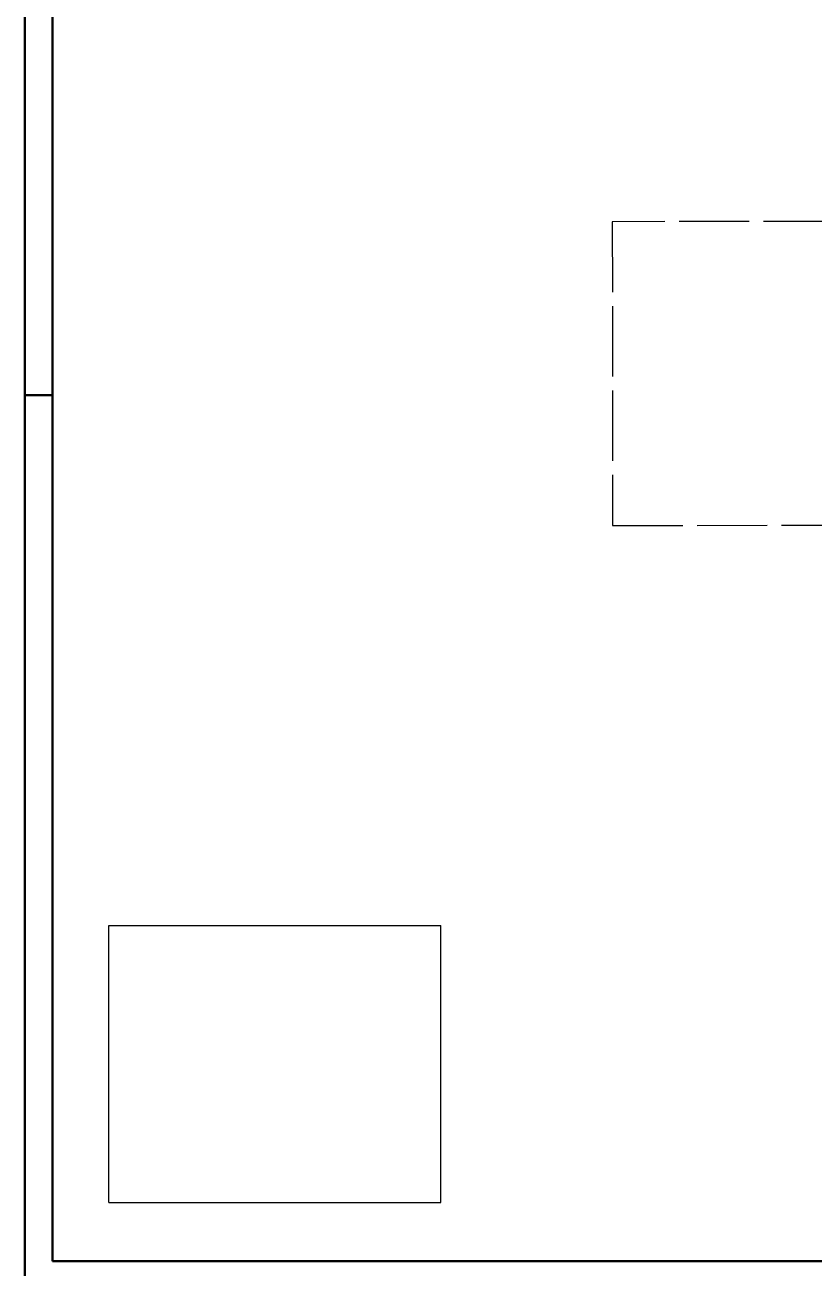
# Model space of a CAD drawing. Header units: millimetres. Extents: x 44692 to 659456, y -26273 to 96111.
# Drawn here: x 148411 to 151264, y -10402 to -5911 of the extents above; entities that cross this region are included whole.
import ezdxf

# ---------------------------------------------------------------- set-up
doc = ezdxf.new("R2010")
doc.units = ezdxf.units.MM
doc.header["$LTSCALE"] = 100
doc.linetypes.add('DASHEDX2', pattern=[3.048, 2.54, -0.508])
doc.layers.add('Area proceso', color=90, linetype='DASHEDX2')
doc.layers.add('Mesas-estantes', color=230, linetype='Continuous')
doc.layers.add('Paredes', color=7, linetype='Continuous', lineweight=50)

msp = doc.modelspace()

# ---------------------------------------------------------------- linework, layer by layer
at = {"layer": 'Area proceso'}
for p, q in [((151334.128, -6621.259), (150534.129, -6622.247)), ((150534.129, -6622.247), (150535.485, -7720.074)), ((150535.485, -7720.074), (151336.839, -7718.093))]:
    msp.add_line(p, q, dxfattribs=at)
at = {"layer": 'Mesas-estantes'}
for p, q in [((148715.489, -10164.955), (148715.489, -9164.955)), ((148715.489, -9164.955), (149914.112, -9164.955)), ((149914.112, -9664.955), (149914.112, -9164.955)), ((149914.112, -10164.955), (149914.112, -9664.955)), ((148715.489, -10164.955), (149914.112, -10164.955))]:
    msp.add_line(p, q, dxfattribs=at)
at = {"layer": 'Paredes'}
for p, q in [((148411.465, -7248.535), (148411.465, -4284.649)), ((148511.465, -4284.649), (148511.465, -7248.535)), ((148511.465, -7248.535), (148411.465, -7248.535)), ((148411.465, -7248.535), (148411.465, -10376.822)), ((148511.465, -10376.822), (148511.465, -7248.535)), ((148411.465, -10376.822), (148411.465, -10476.822)), ((148511.465, -10376.822), (154889.94, -10376.822))]:
    msp.add_line(p, q, dxfattribs=at)

doc.saveas('drawing.dxf')
